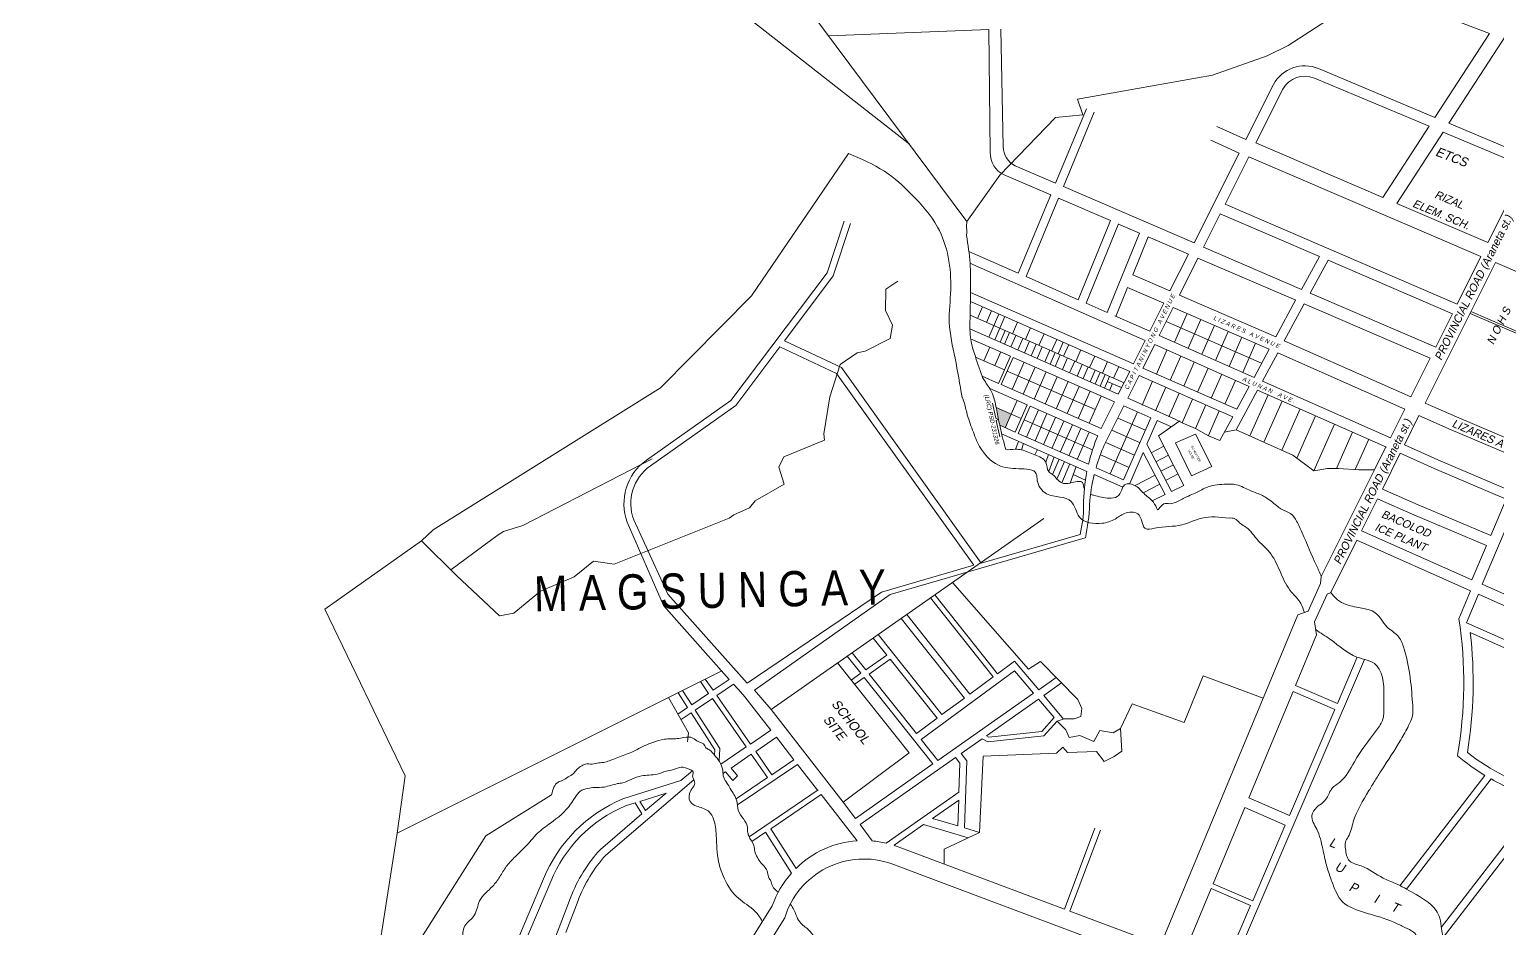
# Model space of a CAD drawing. Header units: metres. Extents: x -460 to 31334, y -1777 to 24987.
# Drawn here: x 100.717 to 102.294, y -748.424 to -747.458 of the extents above; entities that cross this region are included whole.
import ezdxf
from ezdxf.enums import TextEntityAlignment as Align

# ---------------------------------------------------------------- set-up
doc = ezdxf.new("R2010")
doc.units = ezdxf.units.M
doc.header["$MEASUREMENT"] = 0
doc.layers.add('VICINITY_MAP', color=7, linetype='Continuous', lineweight=13)
doc.styles.add('LOT_NO', font='ARIALN.TTF', dxfattribs={"width": 1.5})
doc.styles.add('PX-0', font='leroy')

# ---------------------------------------------------------------- blocks, each defined once
blk = doc.blocks.new('KQEFDFDFG')
at = {"layer": 'VICINITY_MAP', "lineweight": 0}
h = blk.add_hatch(color=250, dxfattribs=at)
edge = h.paths.add_edge_path()
edge.add_line((26031.69, 5112.19), (26030.54, 5112.69))
edge.add_spline(control_points=[(26030.54, 5112.69), (26030.55, 5112.66), (26030.62, 5112.25), (26030.71, 5111.8), (26030.8, 5111.37), (26030.81, 5111.33)], knot_values=[5.899806, 5.899806, 5.899806, 5.899806, 5.944762, 6.673579, 6.75049, 6.75049, 6.75049, 6.75049], degree=3, periodic=0)
edge.add_line((26030.81, 5111.33), (26031.23, 5111.14))
edge.add_line((26031.23, 5111.14), (26031.69, 5112.19))
at = {"layer": 'VICINITY_MAP', "color": 250, "lineweight": 0}
for p, q in [((26055.42, 5146.18), (26068.23, 5141.28)), ((26035.08, 5129.84), (26037.44, 5135.52)), ((26035.68, 5129.58), (26038.04, 5135.27)), ((26049.62, 5133.18), (26047.41, 5134.18)), ((26049.1, 5132.15), (26046.93, 5133.13)), ((26011.85, 5121.24), (26019.27, 5132.1)), ((26049.84, 5131.86), (26048.03, 5128.25)), ((26032.23, 5122.96), (26034.71, 5128.94)), ((26032.82, 5122.7), (26035.31, 5128.69)), ((26047.66, 5127.51), (26046.38, 5124.96)), ((26036.81, 5120.93), (26039.27, 5126.98)), ((26037.42, 5120.66), (26039.89, 5126.73)), ((26039.01, 5119.96), (26041.49, 5126.03)), ((26040.99, 5122.84), (26042.16, 5125.74)), ((26032.23, 5122.96), (26028.45, 5124.63)), ((26045.96, 5124.11), (26044.55, 5121.29)), ((26053.88, 5121.72), (26055.25, 5124.24)), ((26041.93, 5117.82), (26028.54, 5123.74)), ((26054.53, 5121.44), (26055.9, 5123.96)), ((26036.81, 5120.93), (26032.82, 5122.7)), ((26039.69, 5119.66), (26040.58, 5121.86)), ((26004.9, 5114.19), (26011.85, 5121.24)), ((26040.74, 5115.45), (26028.57, 5120.8)), ((26041.03, 5116.02), (26028.58, 5121.49)), ((26040.31, 5114.58), (26028.55, 5119.75)), ((26029.11, 5119.5), (26029.5, 5120.39)), ((26029.8, 5119.2), (26030.19, 5120.09)), ((26029.97, 5118.07), (26030.75, 5119.84)), ((26030.43, 5117.87), (26031.21, 5119.64)), ((26039.01, 5119.96), (26037.42, 5120.66)), ((26042.27, 5118.52), (26039.61, 5119.69)), ((26044.07, 5120.34), (26043, 5118.2)), ((26044.16, 5117.68), (26045.12, 5119.88)), ((26066.75, 5119.89), (26070.63, 5118.22)), ((26066.81, 5120.04), (26070.71, 5118.36)), ((26039.87, 5113.72), (26028.53, 5118.7)), ((26030.84, 5117.68), (26031.24, 5118.57)), ((26031.78, 5118.32), (26032.17, 5119.22)), ((26032.78, 5117.9), (26033.17, 5118.78)), ((26045.21, 5117.22), (26046.17, 5119.43)), ((26046.25, 5116.76), (26047.22, 5118.97)), ((26047.3, 5116.29), (26048.27, 5118.51)), ((26031.63, 5116.62), (26028.59, 5117.95)), ((26031.17, 5117.54), (26031.56, 5118.43)), ((26031.66, 5117.32), (26032.05, 5118.21)), ((26032.2, 5117.09), (26032.59, 5117.97)), ((26032.71, 5116.86), (26033.08, 5117.76)), ((26033.21, 5116.64), (26033.6, 5117.53)), ((26033.81, 5117.44), (26034.2, 5118.32)), ((26034.78, 5117.01), (26035.17, 5117.9)), ((26035.28, 5116.79), (26035.66, 5117.68)), ((26035.69, 5116.61), (26036.08, 5117.5)), ((26042.65, 5117.5), (26041.75, 5115.71)), ((26049.87, 5114.31), (26042.65, 5117.5)), ((26050.24, 5114.99), (26043, 5118.2)), ((26048.34, 5115.83), (26049.31, 5118.06)), ((26049.39, 5115.37), (26050.36, 5117.6)), ((26031.17, 5115.58), (26028.96, 5116.55)), ((26029.59, 5116.27), (26030.05, 5117.31)), ((26030.43, 5115.9), (26030.89, 5116.94)), ((26030.71, 5114.53), (26031.63, 5116.62)), ((26030.93, 5114.44), (26031.85, 5116.52)), ((26039.58, 5113.13), (26031.85, 5116.52)), ((26033.67, 5116.44), (26034.06, 5117.33)), ((26034.26, 5116.18), (26034.65, 5117.07)), ((26034.66, 5116.01), (26035.05, 5116.9)), ((26035.05, 5115.83), (26035.44, 5116.72)), ((26035.61, 5115.59), (26036, 5116.48)), ((26036.15, 5115.35), (26036.54, 5116.24)), ((26036.63, 5116.2), (26037.02, 5117.09)), ((26037.68, 5115.74), (26038.07, 5116.62)), ((26042.78, 5115.25), (26043.59, 5117.08)), ((26043.83, 5114.79), (26044.64, 5116.62)), ((26050.24, 5114.99), (26051.4, 5117.15)), ((26050.88, 5114.71), (26052.05, 5116.86)), ((26038.1, 5112.53), (26031.39, 5115.48)), ((26031.77, 5114.07), (26032.69, 5116.15)), ((26032.61, 5113.7), (26033.53, 5115.78)), ((26033.45, 5113.33), (26034.37, 5115.42)), ((26036.73, 5115.1), (26037.12, 5115.99)), ((26037.18, 5114.9), (26037.57, 5115.79)), ((26037.71, 5114.66), (26038.1, 5115.55)), ((26038.1, 5114.49), (26038.49, 5115.38)), ((26038.49, 5114.32), (26038.88, 5115.21)), ((26038.66, 5115.31), (26039.05, 5116.2)), ((26039.51, 5114.93), (26039.9, 5115.82)), ((26041.46, 5115.13), (26040.6, 5113.4)), ((26048.61, 5111.99), (26041.46, 5115.13)), ((26048.92, 5112.56), (26041.75, 5115.71)), ((26044.88, 5114.33), (26045.68, 5116.16)), ((26045.92, 5113.87), (26046.73, 5115.7)), ((26046.97, 5113.41), (26047.77, 5115.23)), ((25987.54, 5103.34), (26004.9, 5114.19)), ((26030.71, 5114.53), (26029.47, 5115.08)), ((26032.91, 5112.89), (26030.05, 5114.15)), ((26038.56, 5111.08), (26030.93, 5114.44)), ((26034.29, 5112.96), (26035.2, 5115.05)), ((26035.13, 5112.59), (26036.04, 5114.68)), ((26035.96, 5112.23), (26036.88, 5114.31)), ((26038.81, 5114.18), (26039.2, 5115.07)), ((26040.12, 5114.22), (26039.03, 5114.69)), ((26039.21, 5114), (26039.44, 5114.52)), ((26041.69, 5112.88), (26042.49, 5114.7)), ((26042.71, 5112.43), (26043.51, 5114.25)), ((26048.02, 5112.95), (26048.82, 5114.77)), ((26048.87, 5110.99), (26050.51, 5114.02)), ((26048.92, 5112.56), (26049.87, 5114.31)), ((26060.35, 5109.67), (26050.51, 5114.02)), ((26060.67, 5110.38), (26050.88, 5114.71)), ((26031.23, 5111.14), (26032.15, 5113.23)), ((26032, 5110.81), (26032.91, 5112.89)), ((26036.8, 5111.86), (26037.72, 5113.94)), ((26037.64, 5111.49), (26038.56, 5113.57)), ((26044.16, 5111.83), (26040.6, 5113.4)), ((26043.73, 5111.98), (26044.53, 5113.8)), ((26044.75, 5111.53), (26045.55, 5113.34)), ((26045.78, 5111.09), (26046.57, 5112.89)), ((26049.92, 5110.52), (26051.31, 5113.67)), ((26050.99, 5110.05), (26052.39, 5113.19)), ((26032.45, 5111.85), (26030.54, 5112.69)), ((26032.22, 5110.71), (26033.13, 5112.79)), ((26037.9, 5109.45), (26032.67, 5111.75)), ((26032.86, 5110.42), (26033.78, 5112.51)), ((26038.3, 5110.52), (26033.13, 5112.79)), ((26033.51, 5110.14), (26034.42, 5112.23)), ((26034.15, 5109.86), (26035.07, 5111.94)), ((26040.3, 5112.81), (26038.8, 5109.81)), ((26039.25, 5107.62), (26041.33, 5112.35)), ((26039.83, 5111.88), (26041.94, 5110.95)), ((26040.28, 5107.16), (26042.36, 5111.9)), ((26042.36, 5111.9), (26040.3, 5112.81)), ((26046.75, 5110.54), (26047.59, 5112.44)), ((26047.63, 5110.18), (26048.61, 5111.99)), ((26052.37, 5109.43), (26053.77, 5112.58)), ((26053.51, 5108.82), (26054.94, 5112.06)), ((26032, 5110.81), (26030.81, 5111.33)), ((26037.47, 5107.81), (26030.96, 5110.67)), ((26037.47, 5107.81), (26030.96, 5110.67)), ((26037.59, 5108.35), (26032.22, 5110.71)), ((26034.8, 5109.57), (26035.72, 5111.66)), ((26035.44, 5109.29), (26036.36, 5111.38)), ((26036.09, 5109.01), (26037.01, 5111.09)), ((26036.74, 5108.72), (26037.65, 5110.81)), ((26039.37, 5110.95), (26041.53, 5110)), ((26042.06, 5109.88), (26042.85, 5111.69)), ((26043.93, 5111.21), (26042.85, 5111.69)), ((26042.93, 5110.52), (26044.58, 5111.67)), ((26048.87, 5110.99), (26047.98, 5110.82)), ((26054.81, 5107.84), (26056.39, 5111.42)), ((26056.54, 5108.03), (26057.77, 5110.81)), ((26032.02, 5109.5), (26032.25, 5110.1)), ((26032.47, 5109.45), (26032.63, 5109.94)), ((26038.91, 5110.03), (26041.11, 5109.06)), ((26042.06, 5109.88), (26043.93, 5106.27)), ((26043.34, 5109.73), (26042.39, 5109.24)), ((26042.93, 5110.52), (26044.89, 5106.73)), ((26057.98, 5107.95), (26059, 5110.27)), ((25994.38, 5103.66), (26004.27, 5108.78)), ((26033.5, 5109.07), (26033.7, 5109.47)), ((26034.33, 5108.52), (26034.55, 5109.09)), ((26034.56, 5107.79), (26034.96, 5108.91)), ((26034.84, 5107.58), (26035.36, 5108.74)), ((26035.18, 5107.22), (26035.77, 5108.56)), ((26035.55, 5106.93), (26036.17, 5108.38)), ((26038.5, 5109.08), (26040.69, 5108.11)), ((26040.74, 5106.88), (26041.78, 5109.25)), ((26041.78, 5109.25), (26043.44, 5106.04)), ((26043.7, 5109.04), (26042.75, 5108.55)), ((26036.19, 5106.92), (26036.64, 5108.18)), ((26036.42, 5107.57), (26037.36, 5107.15)), ((26040.22, 5106.6), (26038.03, 5107.56)), ((26040.28, 5107.16), (26038.17, 5108.09)), ((26041.16, 5106.72), (26042.68, 5107.51)), ((26044.08, 5108.3), (26043.13, 5107.82)), ((26044.44, 5107.61), (26043.49, 5107.12)), ((26067.66, 5099.18), (26071.55, 5108.33)), ((26041.78, 5106.17), (26043.04, 5106.83)), ((26043.93, 5106.27), (26044.89, 5106.73)), ((26042.45, 5105.57), (26043.44, 5106.04)), ((26068.32, 5102.9), (26069.51, 5105.69)), ((26002.36, 5103.92), (26005.12, 5097.55)), ((26002.85, 5104.11), (26005.46, 5098.41)), ((26034.17, 5104.2), (26013.36, 5089.6)), ((25986.64, 5102.51), (25987.54, 5103.34)), ((25988.87, 5100.29), (25992.49, 5102.95)), ((25992.49, 5102.95), (25992.89, 5103.22)), ((25992.89, 5103.22), (25994.38, 5103.66)), ((26058.45, 5103.27), (26066.89, 5099.53)), ((25979.25, 5097.28), (25986.64, 5102.51)), ((26037.35, 5102.73), (26022.43, 5098.39)), ((26058.09, 5102.54), (26066.79, 5098.67)), ((26066.89, 5099.53), (26067.99, 5102.13)), ((26005.46, 5098.41), (26011.53, 5091.62)), ((26022.43, 5098.39), (26012.08, 5091.08)), ((26030.65, 5092.34), (26025.86, 5098.37)), ((26027.21, 5099.31), (26033.02, 5092.68)), ((26066.79, 5098.67), (26065.9, 5096.54)), ((26067.38, 5098.41), (26066.48, 5096.24)), ((26067.38, 5098.41), (26078.15, 5093.63)), ((26067.66, 5099.18), (26078.45, 5094.39)), ((25985.38, 5084.54), (25979.25, 5097.28)), ((26005.12, 5097.55), (26010.15, 5091.91)), ((26030.32, 5092.1), (26025.52, 5098.13)), ((26028.12, 5090.48), (26023.29, 5096.56)), ((26028.54, 5090.78), (26023.71, 5096.86)), ((26066.48, 5096.24), (26074.1, 5092.86)), ((26022.18, 5093.77), (26021.15, 5095.06)), ((26026.4, 5089.21), (26021.53, 5095.33)), ((26066.76, 5095.48), (26073.92, 5092.3)), ((26020.58, 5092.64), (26019.55, 5093.94)), ((26023.9, 5086.28), (26018.43, 5093.16)), ((26020.2, 5092.37), (26019.16, 5093.67)), ((26020.58, 5092.64), (26022.18, 5093.77)), ((26020.84, 5092.31), (26022.44, 5093.44)), ((26026.03, 5088.93), (26022.44, 5093.44)), ((26031.94, 5093.29), (26030.65, 5092.34)), ((26031.94, 5093.29), (26033.79, 5091.12)), ((26033.02, 5092.68), (26033.94, 5093.27)), ((26033.94, 5093.27), (26036.79, 5090.37)), ((26058.68, 5093.43), (26048.37, 5069.41)), ((26058.13, 5093.6), (26056.62, 5090.06)), ((26009.58, 5092.56), (25984.78, 5080.14)), ((26007.95, 5091.74), (26008.57, 5090.84)), ((26008.31, 5091.92), (26008.91, 5091.07)), ((26010.15, 5091.91), (26008.91, 5091.07)), ((26010.48, 5091.54), (26009.19, 5090.67)), ((26010.48, 5091.54), (26010.83, 5091.15)), ((26010.87, 5092.4), (26010.84, 5092.38)), ((26019.47, 5091.85), (26020.2, 5092.37)), ((26019.7, 5091.52), (26020.46, 5092.05)), ((26025.71, 5085.44), (26020.46, 5092.05)), ((26024.45, 5087.77), (26020.84, 5092.31)), ((26031.93, 5092.57), (26024.81, 5087.31)), ((26030.32, 5092.1), (26028.54, 5090.78)), ((26031.93, 5092.57), (26033.4, 5090.85)), ((26035.12, 5092.06), (26033.79, 5091.12)), ((26035.54, 5091.64), (26034.17, 5090.67)), ((26046.35, 5092.17), (26044.9, 5088.62)), ((26050.94, 5090.47), (26046.35, 5092.17)), ((26005.52, 5090.53), (26007.03, 5087.81)), ((26008.57, 5090.84), (26007.28, 5089.97)), ((26008.86, 5090.44), (26007.55, 5089.56)), ((26008.86, 5090.44), (26011.44, 5086.74)), ((26009.19, 5090.67), (26011.77, 5086.96)), ((26011.35, 5090.58), (26010.83, 5091.15)), ((26033.4, 5090.85), (26026.09, 5085.71)), ((26028.12, 5090.48), (26026.4, 5089.21)), ((26034.17, 5090.67), (26035.69, 5088.87)), ((26056.42, 5089.61), (26053.23, 5090.99)), ((26056.62, 5090.06), (26053.41, 5091.45)), ((26006.96, 5089.76), (26006.23, 5089.26)), ((26007.23, 5089.34), (26006.47, 5088.83)), ((26033.78, 5090.4), (26029.8, 5087.6)), ((26033.78, 5090.4), (26034.97, 5088.99)), ((26036.79, 5090.37), (26037.09, 5089.68)), ((26037.09, 5089.68), (26037.02, 5089.07)), ((26040.94, 5090.05), (26040.04, 5088.16)), ((26044.9, 5088.62), (26040.94, 5090.05)), ((26056.42, 5089.61), (26052.94, 5081.5)), ((26026.03, 5088.93), (26024.45, 5087.77)), ((26035.73, 5088.89), (26035.21, 5088.71)), ((26035.21, 5088.71), (26035.87, 5088.04)), ((26036.5, 5088.9), (26035.73, 5088.89)), ((26035.73, 5088.89), (26035.73, 5088.89)), ((26037.02, 5089.07), (26036.5, 5088.9)), ((26007.03, 5087.81), (26006.96, 5087.12)), ((26007.03, 5087.81), (26007.03, 5087.81)), ((26013.33, 5088.02), (26011.77, 5086.96)), ((26013.76, 5087.48), (26012.17, 5086.4)), ((26024.82, 5087.31), (26024.81, 5087.31)), ((26026.09, 5085.71), (26024.81, 5087.31)), ((26029.46, 5087.36), (26027.86, 5086.23)), ((26035.87, 5088.04), (26036.12, 5087.47)), ((26036.12, 5087.47), (26036.93, 5087.61)), ((26036.93, 5087.61), (26037.99, 5087.15)), ((26037.99, 5087.15), (26038.46, 5088.01)), ((26038.46, 5088.01), (26039.48, 5087.83)), ((26039.48, 5087.83), (26040.04, 5088.16)), ((26040.04, 5088.16), (26040.13, 5086.43)), ((26011.44, 5086.74), (26009.51, 5085.43)), ((26011.83, 5086.18), (26010.29, 5085.13)), ((26011.83, 5086.18), (26013.07, 5084.4)), ((26012.17, 5086.4), (26013.41, 5084.62)), ((26023.9, 5086.28), (26018.86, 5082.53)), ((26027.44, 5085.94), (26020.14, 5080.81)), ((26029.55, 5086.03), (26029.27, 5080.2)), ((26035.14, 5086.27), (26029.55, 5086.03)), ((26035.64, 5086.73), (26035.14, 5086.27)), ((26035.99, 5086.32), (26035.64, 5086.73)), ((26038.21, 5086.4), (26035.99, 5086.32)), ((26038.8, 5085.63), (26038.21, 5086.4)), ((26039.56, 5086.01), (26038.8, 5085.63)), ((26040.13, 5086.43), (26039.56, 5086.01)), ((26009.86, 5084.84), (26009.67, 5084.72)), ((26015.36, 5085.41), (26010.77, 5082.31)), ((26015.09, 5085.76), (26013.41, 5084.62)), ((26025.71, 5085.44), (26019.79, 5081.28)), ((25984.78, 5080.14), (25985.38, 5084.54)), ((26013.07, 5084.4), (26010.68, 5082.78)), ((26067.88, 5084.57), (26061.39, 5076.13)), ((26068.35, 5084.3), (26061.88, 5075.88)), ((26003.33, 5082.58), (26003.76, 5081.87)), ((26016.93, 5083.45), (26011.66, 5079.88)), ((26017.17, 5083.1), (26013.32, 5080.49)), ((26027.7, 5083.29), (26022.13, 5079.39)), ((26027.68, 5082.68), (26025.67, 5081.28)), ((26052.94, 5081.5), (26049.84, 5082.84)), ((26072.06, 5082.72), (26064.54, 5072.94)), ((26002.97, 5082.47), (26003.47, 5081.62)), ((26052.63, 5080.77), (26049.54, 5082.11)), ((26072.66, 5082.55), (26064.69, 5072.18)), ((26013.32, 5080.49), (26015.25, 5077.46)), ((26025, 5080.81), (26022.74, 5079.22)), ((26024.41, 5080.99), (26024.39, 5080.99)), ((26028.41, 5079.79), (26025, 5080.81)), ((26027.62, 5080.7), (26025.67, 5081.28)), ((26029.27, 5080.2), (26028.12, 5080.55)), ((26035.75, 5074.34), (26038.09, 5080.54)), ((26036.17, 5074.19), (26038.5, 5080.39)), ((26052.63, 5080.77), (26050.14, 5074.97)), ((26012.91, 5080.22), (26011.87, 5079.51)), ((26012.91, 5080.22), (26014.9, 5077.09)), ((26049.98, 5074.61), (26046.96, 5075.91)), ((26050.14, 5074.97), (26047.12, 5076.28)), ((26049.98, 5074.61), (26047.85, 5069.64))]:
    blk.add_line(p, q, dxfattribs=at)
for points in [[(26106.36, 5241.63), (26015.4, 5274.9), (26003.36, 5243.79), (26070.86, 5219.33), (26045.5, 5153.57), (26009.39, 5152.34), (26028.3, 5126.91)], [(26028.3, 5126.91), (26030.82, 5130.45), (26035.07, 5134.87), (26037.16, 5135.08), (26036.75, 5136.27), (26047.07, 5138.09), (26051.24, 5139.57), (26052.85, 5140.38), (26056.17, 5142.5), (26060.93, 5144.36), (26060.3, 5145.98), (26063.16, 5147.02), (26064.34, 5146.53), (26066.35, 5147.09), (26068.03, 5149.04), (26067.36, 5149.89), (26075.15, 5155.85)], [(26009.39, 5152.34), (26002.77, 5152.04), (25958.37, 5187.29), (25956.68, 5185.53), (26023.91, 5132.82)], [(26029.97, 5141.59), (26017.76, 5141.1)], [(26068.23, 5141.28), (26064.06, 5134.87)], [(26069.54, 5141.22), (26065.12, 5134.42)], [(26063.62, 5134.2), (26060.08, 5128.76)], [(26071.35, 5131.81), (26065.12, 5134.42)], [(26064.68, 5133.75), (26061.14, 5128.3)], [(26071, 5131.1), (26064.68, 5133.75)], [(26049.1, 5132.15), (26045.66, 5125.27)], [(26050.37, 5132.93), (26060.08, 5128.76)], [(26049.84, 5131.86), (26067.58, 5124.24)], [(26071, 5131.1), (26068.11, 5125.3)], [(26035.31, 5128.69), (26039.27, 5126.98)], [(26035.68, 5129.58), (26045.66, 5125.27)], [(26047.66, 5127.51), (26055.25, 5124.24)], [(26048.03, 5128.25), (26065.76, 5120.6)], [(26061.14, 5128.3), (26068.11, 5125.3)], [(26019.42, 5126.77), (26018.1, 5122.75), (26014.37, 5117.8)], [(26039.89, 5126.72), (26041.49, 5126.03)], [(26042.16, 5125.74), (26045.23, 5124.42)], [(26045.23, 5124.42), (26043.82, 5121.61)], [(26045.96, 5124.11), (26053.43, 5120.89)], [(26046.38, 5124.96), (26053.88, 5121.72)], [(26067.58, 5124.24), (26065.76, 5120.6)], [(26055.9, 5123.96), (26065.4, 5119.86)], [(26068.68, 5123.77), (26063.32, 5113.03)], [(26068.68, 5123.77), (26086.98, 5115.9)], [(26023.03, 5122.34), (26022.12, 5121.73), (26022.09, 5120.11), (26022.09, 5120.11), (26022.63, 5118.98), (26022.44, 5117.98), (26020.53, 5117.01), (26019.91, 5116.86), (26018.62, 5115.97), (26017.84, 5113.51), (26017.38, 5110.67), (26017.42, 5110.19), (26014.31, 5108.92), (26013.94, 5108.12), (26014.34, 5106.83), (26012.12, 5105.55), (26011.69, 5105.02), (26010.49, 5104.48), (26010.15, 5104.23), (26001.35, 5100.71), (25999.79, 5100.95), (25998.29, 5099.75), (25995.73, 5098.66), (25993.69, 5096.97), (25992.59, 5096.77), (25989.32, 5099.85), (25986.64, 5102.51)], [(26040.58, 5121.86), (26043.35, 5120.66)], [(26040.99, 5122.84), (26043.82, 5121.61)], [(26044.55, 5121.29), (26051.9, 5118.09), (26053.42, 5120.89)], [(26054.53, 5121.44), (26064.12, 5117.31)], [(26043.35, 5120.66), (26042.27, 5118.52)], [(26044.07, 5120.34), (26051.4, 5117.15)], [(26054.07, 5120.61), (26052.55, 5117.8), (26062.23, 5113.51)], [(26054.08, 5120.61), (26063.7, 5116.47)], [(26065.4, 5119.86), (26064.12, 5117.31)], [(26043.53, 5119.27), (26050.82, 5116.07)], [(26028.83, 5100.63), (26018.35, 5115.3), (26014.02, 5117.34)], [(26029.4, 5100.79), (26018.72, 5115.74), (26014.37, 5117.8)], [(26041.93, 5117.82), (26041.03, 5116.02)], [(26052.05, 5116.86), (26061.75, 5112.56)], [(26063.7, 5116.47), (26062.23, 5113.51)], [(26040.74, 5115.45), (26039.87, 5113.72)], [(26030.81, 5110.46), (26030.53, 5111.69), (26030.69, 5111.77), (26030.51, 5111.87), (26030.26, 5113.03)], [(26063.32, 5113.03), (26065.71, 5111.97), (26082.58, 5104.8)], [(26047.63, 5110.18), (26046.77, 5110.53), (26045.78, 5111.09), (26044.75, 5111.53), (26044.16, 5111.83)], [(26061.75, 5112.56), (26060.67, 5110.38)], [(26062.84, 5112.08), (26061.73, 5109.83)], [(26062.84, 5112.08), (26065.29, 5110.99), (26070.77, 5108.66)], [(26048.87, 5110.99), (26053.2, 5109.06), (26054.81, 5107.84), (26055.85, 5108.02), (26056.7, 5108.03)], [(26060.32, 5109.68), (26059.44, 5107.93)], [(26061.73, 5109.83), (26064.29, 5108.7), (26069.79, 5106.36)], [(26061.4, 5109.19), (26060.05, 5106.46)], [(26061.4, 5109.19), (26064, 5108.04), (26069.51, 5105.69)], [(26059.44, 5107.93), (26055.38, 5099.78)], [(26056.7, 5108.03), (26058.25, 5107.94), (26059.44, 5107.93)], [(26060.05, 5106.46), (26062.79, 5105.25), (26068.32, 5102.9)], [(26059.67, 5105.72), (26058.45, 5103.27)], [(26059.67, 5105.72), (26062.46, 5104.48), (26067.99, 5102.13)], [(26058.09, 5102.54), (26056.1, 5098.54)], [(26028.83, 5100.63), (26021.78, 5098.57), (26011.53, 5091.62)], [(26055.38, 5099.78), (26055.33, 5099.23), (26054.38, 5097.13), (26053.58, 5096.83)], [(26055.02, 5095.31), (26054.85, 5096.3), (26055.84, 5098.41), (26056.1, 5098.54)], [(26053.58, 5096.83), (26043.1, 5071.58)], [(26055.02, 5095.31), (26053.41, 5091.45)], [(26006.24, 5090.88), (26006.96, 5089.76)], [(26006.58, 5091.06), (26007.28, 5089.97)], [(26013.33, 5088.02), (26012.59, 5088.97), (26011.35, 5090.58)], [(26019.79, 5081.28), (26018.86, 5082.53), (26013.36, 5089.6), (26012.08, 5091.08)], [(26053.23, 5090.99), (26049.84, 5082.84)], [(26007.23, 5089.34), (26009.04, 5086.53), (26009.03, 5086.12)], [(26007.55, 5089.56), (26009.44, 5086.63), (26009.39, 5085.69)], [(26029.46, 5087.36), (26029.91, 5087.13), (26034.19, 5087.58), (26035.21, 5088.71)], [(26029.8, 5087.6), (26029.98, 5087.5), (26034.02, 5087.92), (26034.97, 5088.99)], [(26015.09, 5085.76), (26013.76, 5087.48)], [(26027.44, 5085.94), (26027.77, 5085.51), (26027.7, 5083.29)], [(26027.86, 5086.23), (26028.29, 5085.68), (26028.12, 5080.55)], [(26010.29, 5085.13), (26010.78, 5084.53), (26010.41, 5084.18), (26009.86, 5084.84)], [(26016.9, 5083.43), (26015.36, 5085.41)], [(25984.78, 5080.14), (25982.52, 5065.64), (25991.55, 5079.94), (25996.57, 5083.07)], [(26005.32, 5083.21), (26003.33, 5082.58)], [(26005.32, 5083.21), (26003.76, 5081.87)], [(26019.91, 5079.57), (26017.17, 5083.1)], [(26027.68, 5082.68), (26027.62, 5080.7)], [(26049.54, 5082.11), (26047.12, 5076.28)], [(26021.07, 5079.56), (26020.14, 5080.81)], [(26029.27, 5080.2), (26026.58, 5078.92), (26026.57, 5077.79)], [(26046.96, 5075.91), (26044.88, 5070.9)], [(26013.44, 5074.6), (26007.34, 5064.82), (26007.26, 5064.63)], [(26014.39, 5073.67), (26008.49, 5064.22), (26008.45, 5064.12)], [(26043.1, 5071.58), (26036.17, 5074.19)]]:
    blk.add_lwpolyline(points, dxfattribs=at)
for points in [[(26029.97, 5141.59), (26030.09, 5132.2, 0.294059), (26031.15, 5130.47), (26034.71, 5128.94)], [(26030.9, 5141.62), (26031.08, 5132.62, 0.27539), (26031.98, 5131.18), (26035.08, 5129.84)], [(26064.06, 5134.87), (26055.16, 5138.6, 0.384499), (26051.73, 5137.4), (26049.62, 5133.18)], [(26063.62, 5134.2), (26054.86, 5137.87, 0.38259), (26052.43, 5137.03), (26050.37, 5132.93)], [(26018.92, 5126.93), (26017.63, 5123), (26010.27, 5113.23), (26003.82, 5108.66, 0.340011), (26002.36, 5103.92, 0.340011)], [(26014.02, 5117.34), (26010.64, 5112.85), (26004.12, 5108.23, 0.340011), (26002.85, 5104.11)], [(26039.58, 5113.13), (26038.66, 5111.3, 0.004485), (26038.56, 5111.08, 0.004485)], [(26038.3, 5110.52, 0.042099), (26037.59, 5108.35, 0.042099)], [(26037.47, 5107.81, 0.048055), (26037.22, 5105.21, -0.061978), (26036.95, 5102.99), (26029.4, 5100.79)], [(26067.88, 5084.57, -0.036377), (26065.78, 5086.07)], [(26072.53, 5083.28, -0.099181), (26066.54, 5086.32)], [(26007.35, 5084.91), (26006.46, 5084.17), (26002.03, 5082.77, 0.201054), (25995.97, 5076.67), (25993.37, 5070.51)], [(26007.44, 5084.23), (26000.72, 5078.48, 0.094418), (25998.6, 5074.99), (25997.66, 5072.55)], [(26072.06, 5082.72, -0.056894), (26068.35, 5084.3)], [(26002.97, 5082.47), (26002.23, 5082.23, 0.20056), (25996.51, 5076.45), (25993.9, 5070.29)], [(26003.47, 5081.62), (26000.3, 5078.91, 0.095231), (25998.03, 5075.21), (25995.84, 5069.46)], [(26019.91, 5079.57, 0.177935), (26015.25, 5077.46, 0.177935)], [(26022.13, 5079.39, 0.036222), (26021.07, 5079.56)], [(26035.75, 5074.34), (26023.06, 5079.11, 0.011304), (26022.74, 5079.22, 0.011304)], [(26042.56, 5070.29), (26022.56, 5077.81, 0.428308), (26014.39, 5073.67)], [(26014.9, 5077.09, 0.09817), (26013.44, 5074.6)]]:
    blk.add_lwpolyline(points, format="xyb", dxfattribs=at)
blk.add_lwpolyline([(26044.25, 5109.98), (26045.77, 5110.65), (26047.01, 5108.18), (26045.47, 5107.46)], close=True, dxfattribs=at)
for centre, radius, start, end in [((26051.16, 5104.34), 13.52, 156.1064, 163.8816), ((26051.16, 5104.34), 13.52, 166.1926, 176.0071), ((26021.47, 5106.04), 16.23, 348.2239, 357.3162), ((26034.29, 5091.69), 31.98, 349.8909, 8.7331), ((26034.29, 5091.69), 32.69, 350.5595, 6.668)]:
    blk.add_arc(centre, radius, start, end, dxfattribs=at)
for points in [[(26027.94, 5113.47), (26027.4, 5116.46), (26026.96, 5119.19), (26027.07, 5121.71), (26026.06, 5126.49), (26024.1, 5128.96), (26022.01, 5130.75), (26019.27, 5132.1)], [(26029.47, 5115.08), (26028.88, 5116.81), (26028.58, 5118.04), (26028.55, 5119.68), (26028.58, 5121.74), (26028.55, 5123.72), (26028.27, 5125.84)], [(26063.19, 5070.8), (26062.93, 5071.73), (26062.43, 5072.58), (26061.77, 5072.93)]]:
    blk.add_spline(points, degree=3, dxfattribs=at)
for points, knots in [([(26028.27, 5125.84), (26028.28, 5125.89), (26028.32, 5126.07), (26028.27, 5126.44), (26028.29, 5126.75), (26028.3, 5126.91)], [15.5933704, 15.5933704, 15.5933704, 15.5933704, 15.6885426, 15.9538989, 16.2562186, 16.2562186, 16.2562186, 16.2562186]), ([(26031.26, 5109.5), (26031.25, 5109.54), (26031.16, 5109.89), (26031, 5110.51), (26030.76, 5111.52), (26030.55, 5112.65), (26030.32, 5113.84), (26029.75, 5114.56), (26029.52, 5114.97), (26029.47, 5115.08)], [4.751013, 4.751013, 4.751013, 4.751013, 4.825321, 5.370547, 5.976717, 6.705533, 7.511979, 8.149218, 8.373862, 8.373862, 8.373862, 8.373862]), ([(26048.33, 5104.24), (26047.62, 5104.32), (26046.38, 5104.45), (26044.56, 5103.5), (26043.21, 5103.65), (26041.82, 5103.26), (26041.69, 5104.04), (26041.38, 5104.77), (26040.32, 5104.71), (26039.6, 5104.07), (26038.43, 5103.71), (26036.73, 5103.93), (26036.46, 5106.04), (26034.45, 5105.69), (26033.63, 5106.84), (26033.69, 5108), (26032.08, 5108), (26030.54, 5108.12), (26029.27, 5109.49), (26028.74, 5110.98), (26028.29, 5112.16), (26028.14, 5113.04), (26027.97, 5113.41), (26027.94, 5113.47)], [0, 0, 0, 0, 1.275225, 2.262175, 3.542832, 4.004471, 4.360919, 4.75721, 5.386124, 5.899111, 6.535808, 7.634108, 8.459527, 9.675676, 10.433362, 10.74926, 11.601836, 12.57962, 13.814493, 14.65075, 15.520522, 16.129272, 16.27165, 16.27165, 16.27165, 16.27165]), ([(26037.28, 5106.45), (26037.22, 5106.62), (26037.22, 5107.23), (26036.26, 5106.9), (26035.58, 5106.83), (26035.16, 5107.22), (26034.91, 5107.57), (26034.39, 5107.83), (26034.47, 5108.71), (26033.43, 5109.08), (26032.69, 5109.44), (26031.93, 5109.53), (26031.47, 5109.43), (26031.26, 5109.5)], [2.162016, 2.162016, 2.162016, 2.162016, 2.482843, 3.063316, 3.453092, 3.739756, 4.045495, 4.260641, 4.729167, 5.342028, 6.010528, 6.29366, 6.756577, 6.756577, 6.756577, 6.756577]), ([(26040.22, 5106.6), (26040.11, 5106.32), (26039.93, 5105.81), (26038.94, 5105.71), (26038.34, 5105.89), (26037.83, 5106.03), (26037.75, 5106.06)], [0, 0, 0, 0, 0.512519, 0.893812, 1.6357, 1.775287, 1.775287, 1.775287, 1.775287]), ([(26042.87, 5104.86), (26042.78, 5105.07), (26042.56, 5105.54), (26041.98, 5105.95), (26041.57, 5106.38), (26041.26, 5106.72), (26040.51, 5106.96), (26040.25, 5106.71), (26040.18, 5106.52), (26040.16, 5106.46)], [0.06714, 0.06714, 0.06714, 0.06714, 0.474736, 1.017147, 1.331438, 1.59431, 1.905003, 2.174122, 2.287408, 2.287408, 2.287408, 2.287408]), ([(26055.38, 5099.78), (26055.27, 5100.06), (26054.73, 5101.15), (26054.16, 5102.59), (26053.56, 5103.94), (26053.09, 5104.65), (26052.46, 5104.82), (26051.87, 5105.24), (26051.42, 5105.66), (26050.72, 5106.07), (26049.9, 5106.31), (26049.14, 5106.79), (26048.43, 5106.84), (26047.89, 5106.82), (26047.25, 5106.78), (26046.48, 5106.57), (26045.86, 5106.17), (26045.12, 5105.9), (26044.52, 5105.54), (26043.89, 5105.28), (26043.27, 5105.42), (26043.07, 5105.03), (26042.9, 5104.89), (26042.87, 5104.86)], [0.10226406, 0.10226406, 0.10226406, 0.10226406, 0.10411734, 0.10971746, 0.11172005, 0.11324009, 0.11470707, 0.11553015, 0.11767639, 0.11847103, 0.12045354, 0.12290105, 0.12379233, 0.12478164, 0.12624329, 0.12769557, 0.1296049, 0.13072639, 0.13251931, 0.13392125, 0.13482255, 0.13594904, 0.13619013, 0.13619013, 0.13619013, 0.13619013]), ([(26048.33, 5104.24), (26048.49, 5104.26), (26048.8, 5104.24), (26049.23, 5103.74), (26049.88, 5103.45), (26050.28, 5102.8), (26050.71, 5102.36), (26051.14, 5101.97), (26052.13, 5100.83), (26052.47, 5099.04), (26053.83, 5097.87), (26054.01, 5097.26), (26054.09, 5097.02)], [0.02351624, 0.02351624, 0.02351624, 0.02351624, 0.02448375, 0.02542345, 0.02731536, 0.028765, 0.02995418, 0.03107926, 0.03233549, 0.03916725, 0.04143107, 0.04296099, 0.04296099, 0.04296099, 0.04296099]), ([(26073.21, 5072.86), (26072.92, 5072.91), (26072.41, 5073), (26071.63, 5072.77), (26071.21, 5072.12), (26070.64, 5071.19), (26069.95, 5070.33), (26069.37, 5069.28), (26068.69, 5068.68), (26067.81, 5068.45), (26067.09, 5068.31), (26066.37, 5068.17), (26065.74, 5068.26), (26065, 5068.76), (26065.18, 5069.81), (26064.94, 5070.78), (26064.82, 5071.79), (26064.53, 5072.71), (26064.51, 5073.61), (26063.93, 5074.74), (26062.57, 5075.47), (26061.22, 5076.27), (26059.79, 5076.77), (26058.82, 5077.64), (26057.37, 5077.88), (26057.25, 5078.8), (26057.15, 5079.46), (26057.62, 5080.07), (26057.85, 5081.52), (26058.72, 5082.9), (26059.48, 5084.17), (26060.3, 5085.47), (26061.22, 5086.83), (26061.97, 5088.21), (26062.43, 5089.13), (26062.26, 5091.23), (26062.11, 5093.3), (26061.29, 5095.35), (26060.42, 5095.79), (26060, 5096.45), (26059.63, 5096.94), (26059.11, 5097.25), (26058.51, 5097.33), (26057.89, 5097.45), (26057.26, 5097.64), (26056.62, 5097.91), (26056.32, 5098.32), (26056.14, 5098.5), (26056.1, 5098.54)], [0, 0, 0, 0, 0.00179261, 0.00315927, 0.00467222, 0.00636099, 0.00990037, 0.0114015, 0.01371738, 0.01518358, 0.01692999, 0.01824105, 0.01961961, 0.02080665, 0.02321417, 0.02526, 0.0270481, 0.02943591, 0.03111387, 0.03248769, 0.03700773, 0.04010738, 0.04222729, 0.04614698, 0.04815055, 0.05010926, 0.05114988, 0.0521052, 0.05457455, 0.06004484, 0.06189286, 0.06369716, 0.0694419, 0.07195926, 0.07338055, 0.07562029, 0.08449137, 0.08639983, 0.08861312, 0.09010163, 0.09117459, 0.09234445, 0.09368309, 0.09485778, 0.09622444, 0.09776177, 0.09894177, 0.09930525, 0.09930525, 0.09930525, 0.09930525]), ([(26054.95, 5095.72), (26055.3, 5095.45), (26056.46, 5094.79), (26057.7, 5093.51), (26059.35, 5093.35), (26060.29, 5092.02), (26060.1, 5090.52), (26060.21, 5088.87), (26059.2, 5087.47), (26058.02, 5085.97), (26057.18, 5084.21), (26056.11, 5083.62), (26055.9, 5082.93), (26055.49, 5082.44), (26054.97, 5082.15), (26054.46, 5081.38), (26055.2, 5080.31), (26055.47, 5079.06), (26055.74, 5077.77), (26056.09, 5076.7), (26056.42, 5075.8), (26057, 5074.67), (26058.34, 5074.16), (26059.73, 5073.79), (26060.79, 5073.42), (26061.44, 5073.1), (26061.74, 5072.95), (26061.77, 5072.93)], [0.04626193, 0.04626193, 0.04626193, 0.04626193, 0.04895322, 0.05390712, 0.05719284, 0.05795315, 0.06364208, 0.06577013, 0.06783146, 0.07384226, 0.07781961, 0.07926952, 0.08101262, 0.08195223, 0.08315466, 0.08467785, 0.08691341, 0.09013001, 0.09274685, 0.09495603, 0.0970247, 0.0986471, 0.10252913, 0.10512968, 0.10759275, 0.10937205, 0.10960882, 0.10960882, 0.10960882, 0.10960882]), ([(25996.57, 5083.07), (25996.67, 5083.48), (25996.81, 5084.03), (25997.48, 5084.18), (25997.82, 5084.46), (25998.24, 5084.65), (25998.46, 5085.02), (25998.79, 5085.24), (25999.18, 5085.49), (25999.68, 5085.39), (26000.17, 5085.53), (26000.66, 5085.56), (26001.32, 5085.79), (26001.99, 5086.07), (26002.67, 5086.31), (26003.35, 5086.7), (26004.17, 5087.06), (26005.06, 5087.33), (26005.7, 5087.38), (26006.2, 5087.36), (26006.73, 5087.49), (26007.35, 5087.54), (26007.72, 5087.1), (26008.22, 5087.06), (26008.34, 5086.63), (26008.74, 5086.49), (26009.04, 5086.09), (26009.44, 5085.62), (26009.7, 5085.02), (26009.65, 5084.39), (26010, 5083.98), (26010.29, 5083.38), (26010.81, 5082.77), (26010.72, 5081.6), (26011.6, 5080.98), (26011.54, 5080.25), (26011.66, 5079.77), (26012.05, 5079.35), (26012.1, 5078.56), (26012.45, 5078.01), (26012.89, 5077.55), (26013.12, 5077.16), (26013.13, 5076.77), (26013.36, 5076.47), (26013.41, 5076.02), (26013.72, 5075.78), (26013.89, 5075.63)], [0, 0, 0, 0, 0.00227208, 0.00304268, 0.00401507, 0.0049549, 0.00576374, 0.00657804, 0.0073781, 0.00848186, 0.00952069, 0.01047901, 0.01146706, 0.01377884, 0.01495922, 0.01589524, 0.01857381, 0.02045685, 0.02156322, 0.02247667, 0.0235155, 0.02492834, 0.02591032, 0.02682998, 0.02760023, 0.02823355, 0.02931987, 0.03059117, 0.03204698, 0.03319365, 0.03425056, 0.03520381, 0.03734749, 0.0388429, 0.04198993, 0.04256041, 0.04326172, 0.04496282, 0.04585071, 0.04796277, 0.04880626, 0.04973506, 0.0507136, 0.05105962, 0.05199778, 0.05333577, 0.05333577, 0.05333577, 0.05333577]), ([(26012.68, 5073.38), (26012.63, 5073.47), (26012.45, 5073.83), (26011.82, 5074.53), (26010.52, 5075.25), (26009.73, 5076.64), (26009.2, 5078.23), (26009.18, 5079.72), (26009.08, 5081.04), (26008.61, 5081.92), (26007.91, 5082.14), (26007.16, 5082.37), (26006.92, 5083.3), (26007.76, 5083.92), (26007.24, 5084.46), (26007.49, 5084.87), (26006.99, 5085.09), (26006.5, 5085.29), (26005.91, 5084.98), (26005.27, 5084.9), (26004.68, 5084.63), (26004.04, 5084.6), (26003.38, 5084.54), (26002.71, 5084.3), (26002.13, 5083.99), (26001.39, 5083.93), (26000.71, 5083.63), (25999.93, 5083.66), (25999.32, 5083.58), (25998.72, 5083.41), (25998.36, 5082.88), (25997.8, 5081.92), (25996.72, 5081.08), (25995.42, 5080.15), (25994.64, 5079.11), (25993.76, 5078.35), (25993.08, 5077.61), (25992.64, 5076.81), (25991.99, 5075.91), (25990.95, 5075.17), (25990.85, 5073.8), (25989.89, 5073.22), (25989.76, 5072.34), (25989.89, 5071.45), (25988.89, 5070.86), (25988.5, 5069.65), (25987.35, 5068.93), (25986.64, 5067.94), (25986.59, 5067.08), (25986.67, 5066.45), (25986.28, 5066.05), (25985.98, 5065.59), (25985.6, 5065.08), (25985.49, 5064.46), (25985.3, 5063.69), (25984.63, 5062.9), (25984, 5062), (25983.36, 5060.62), (25982.44, 5059.45), (25982.01, 5057.98), (25981.54, 5057.16), (25981.27, 5056.47), (25980.81, 5055.98), (25980.39, 5055.47), (25979.92, 5054.6), (25979.83, 5053.44), (25979.1, 5052.49), (25978.63, 5051.66), (25978.66, 5050.76), (25978.17, 5050), (25977.44, 5049.58), (25976.47, 5048.71), (25976.65, 5047.06), (25975.54, 5045.77), (25976.07, 5044.76), (25975.54, 5044.24), (25975.82, 5043.69), (25975.78, 5043.11), (25976.19, 5042.49), (25976.08, 5041.74), (25976.3, 5040.69), (25976.33, 5039.62), (25976.65, 5038.64), (25976.99, 5037.96), (25977.59, 5037.61), (25978.02, 5037.54), (25978.22, 5037.5)], [0.1718151, 0.1718151, 0.1718151, 0.1718151, 0.1724577, 0.1742282, 0.1775191, 0.1813563, 0.1836466, 0.1878103, 0.1903862, 0.191689, 0.1936273, 0.1946892, 0.1962979, 0.198314, 0.1993257, 0.1999307, 0.2006075, 0.2019614, 0.2032581, 0.2044109, 0.2058951, 0.2071476, 0.208341, 0.2099561, 0.2114778, 0.2123175, 0.2144491, 0.2159346, 0.2170099, 0.2182679, 0.2195297, 0.2208135, 0.2251357, 0.2276763, 0.2306152, 0.232967, 0.2348155, 0.2367412, 0.2385578, 0.241624, 0.2440481, 0.246232, 0.2477574, 0.2493045, 0.2512775, 0.2539692, 0.2567443, 0.2593943, 0.261006, 0.2620164, 0.2630374, 0.2642243, 0.2654259, 0.2668524, 0.2680346, 0.2702078, 0.2731054, 0.2747251, 0.2795572, 0.2820585, 0.2839959, 0.2854027, 0.286497, 0.2881005, 0.2894549, 0.2924955, 0.2949487, 0.2966736, 0.2981758, 0.300365, 0.3017316, 0.3033689, 0.3080051, 0.3107711, 0.3126734, 0.3136822, 0.3145898, 0.3160919, 0.3171828, 0.3189044, 0.3205162, 0.3237397, 0.3254106, 0.3268459, 0.3282618, 0.3294858, 0.3294858, 0.3294858, 0.3294858]), ([(26014.81, 5074.72), (26014.87, 5074.65), (26015.17, 5074.25), (26015.34, 5073.36), (26016.2, 5072.85), (26016.58, 5072.25), (26016.98, 5071.99), (26017.3, 5071.58), (26017.67, 5071.24), (26018.03, 5070.79), (26018.4, 5070.45), (26018.82, 5070.28), (26019.43, 5069.86), (26019.82, 5069.17), (26020.4, 5068.54), (26020.86, 5068.14), (26021.28, 5067.77), (26021.78, 5067.63), (26022.13, 5067.17), (26022.27, 5066.36), (26022.86, 5065.61), (26022.99, 5064.62), (26023.36, 5063.87), (26023.29, 5063.08), (26023.68, 5062.51), (26023.66, 5061.6), (26023.75, 5060.64), (26023.93, 5059.54), (26023.89, 5058.72), (26023.97, 5058.02), (26023.76, 5057.24), (26023.95, 5056.48), (26024.18, 5055.74), (26024.31, 5055.25), (26024.33, 5054.8), (26024.39, 5054.43), (26024.37, 5054.06), (26024.6, 5053.75), (26024.8, 5053.43), (26024.84, 5053.06), (26025.58, 5052.63), (26025.77, 5051.55), (26026.77, 5050.95), (26026.88, 5050.31), (26027.14, 5049.93), (26027.49, 5049.68), (26027.84, 5049.31), (26028.41, 5049.05), (26028.96, 5048.75), (26029.42, 5048.32), (26029.55, 5047.8), (26030.01, 5047.52), (26030.58, 5047.43), (26031.11, 5047.14), (26031.57, 5046.87), (26031.76, 5046.51), (26032.05, 5046.27), (26032.28, 5046.19), (26032.39, 5046.15)], [0.05598374, 0.05598374, 0.05598374, 0.05598374, 0.05649551, 0.0591232, 0.06101227, 0.06231927, 0.06345322, 0.06383323, 0.065514, 0.06652466, 0.06740703, 0.0684968, 0.06930417, 0.07192753, 0.07318931, 0.07457493, 0.07563175, 0.07656097, 0.07770099, 0.07893992, 0.0815395, 0.08330955, 0.08492361, 0.08659437, 0.08792778, 0.08893814, 0.09208768, 0.09387647, 0.0957157, 0.09713963, 0.09810547, 0.10061496, 0.1017234, 0.10293353, 0.1037071, 0.10448068, 0.10519511, 0.10593864, 0.10673476, 0.10748529, 0.10803252, 0.11170784, 0.11342902, 0.11463047, 0.11548633, 0.11620106, 0.11725114, 0.11855442, 0.12002056, 0.12107057, 0.12234465, 0.12306923, 0.12425216, 0.1258451, 0.12673548, 0.12745987, 0.1282584, 0.12896684, 0.12896684, 0.12896684, 0.12896684])]:
    blk.add_open_spline(points, degree=3, knots=knots, dxfattribs=at)
at = {"layer": 'VICINITY_MAP', "color": 250, "lineweight": 0, "style": 'PX-0', "oblique": 10}
for s, height, rotation, p in [('ETCS', 0.709, 338.9245, (26065.15, 5131.32)), ('ELEM. SCH.', 0.611, 337.4445, (26064.37, 5127)), ('RIZAL', 0.611, 337.4445, (26064.98, 5128.13)), ('PROVINCIAL ROAD (Araneta st.)', 0.6115, 63.4955, (26067.45, 5121.64)), ('C A P I T A N I N Y O N G   A V E N U E', 0.3261, 63.4071, (26042.51, 5117.59)), ('L I Z A R E S   A V E N U E', 0.3261, 336.1398, (26049.57, 5118.23)), ('N O H S', 0.611, 63.4955, (26069.38, 5118.72)), ('A L U N A N    A V E .', 0.3261, 336.1398, (26051.27, 5113.79)), ('(LRC) PSD-231326', 0.3261, 282.1881, (26029.96, 5111.74)), ('PROVINCIAL ROAD (Araneta st.)', 0.6115, 63.4955, (26059.73, 5106.05)), ('LIZARES AVENUE', 0.6115, 336.7457, (26068.45, 5109.7)), ('SLUAGHTER', 0.163, 296.6959, (26045.67, 5109.13)), ('HOUSE', 0.163, 296.6959, (26045.31, 5109.06)), ('BACOLOD', 0.611, 336.7457, (26061.68, 5103.36)), ('ICE PLANT', 0.611, 336.7457, (26061.28, 5102.33)), ('SCHOOL', 0.709, 308.5005, (26019, 5088.32)), ('SITE', 0.709, 308.5005, (26017.78, 5087.86)), ('L', 0.709, 336.8897, (26056.08, 5078.89)), ('U', 0.709, 336.8897, (26056.59, 5077.01)), ('P', 0.709, 336.8897, (26057.64, 5075.47)), ('I', 0.709, 336.8897, (26059.38, 5074.64)), ('T', 0.709, 336.8897, (26060.81, 5073.96))]:
    blk.add_text(s, height=height, rotation=rotation, dxfattribs=at).set_placement(p, align=Align.BOTTOM_CENTER)
at = {"layer": 'VICINITY_MAP', "color": 250, "lineweight": 0, "style": 'LOT_NO'}
blk.add_text('M A G S U N G A Y', height=2.6904, rotation=1.1421, dxfattribs=at).set_placement((26008.72, 5096.56), align=Align.BOTTOM_CENTER)

msp = doc.modelspace()

# ---------------------------------------------------------------- block references
at = {"color": 252, "lineweight": 13, "xscale": 0.01406005031200456, "yscale": 0.01406005031200456, "zscale": 0.01406005031200456}
msp.add_blockref('KQEFDFDFG', (-264.23522, -819.74891), dxfattribs=at)

doc.saveas('drawing.dxf')
